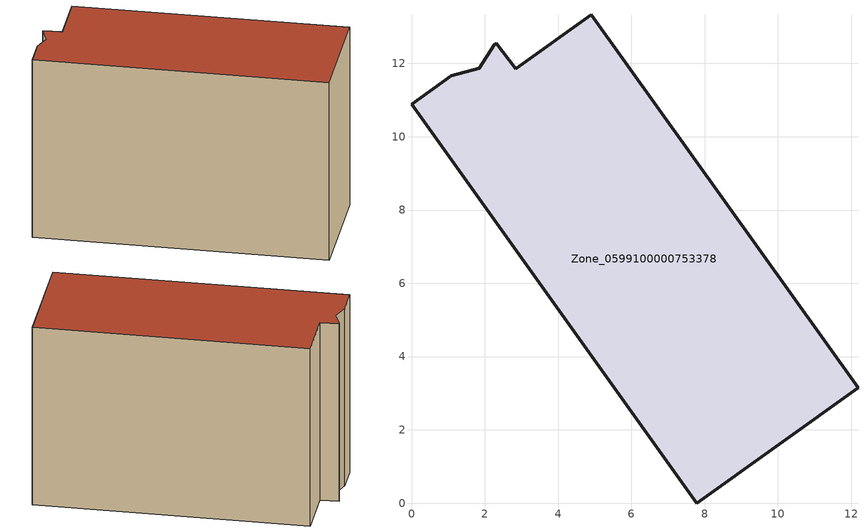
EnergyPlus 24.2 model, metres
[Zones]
Zone_0599100000753378
 floor ground (C_G): 1.09,11.67 1.85,11.87 2.26,12.52 2.31,12.55 2.85,11.85 4.91,13.33 12.19,3.15 7.78,0 0,10.89 z0
 wall outside (C_F): 2.85,11.85 2.31,12.55 2.26,12.52 1.85,11.87 1.09,11.67 0,10.89 7.78,0 12.19,3.15 4.91,13.33 2.85,11.85 z0:8.88
 roof outside (C_R): 1.85,11.87 1.09,11.67 0,10.89 7.78,0 12.19,3.15 4.91,13.33 2.85,11.85 2.31,12.55 2.26,12.52 z8.88
[BUILDING]
Pand.0599100000753378: North Axis=0; Terrain=City; Loads Convergence Tolerance Value=0.04; Temperature Convergence Tolerance Value=0.4; Solar Distribution=FullExterior; Maximum Number of Warmup Days=25; Minimum Number of Warmup Days=1
[Site:Location]
Rotterdam.The.Hague.AP_ZH_NLD Design_Conditions: Latitude=51.96; Longitude=4.45; Time Zone=1; Elevation=-4.5
[SITE:GROUNDTEMPERATURE:BUILDINGSURFACE]
18, 18, 18, 18, 18, 18, 18, 18, 18, 18, 18, 18
[MATERIAL] Thermal Absorptance=0.9; Solar Absorptance=0.7; Visible Absorptance=0.7
Name | Roughness | Thickness | Conductivity | Density | Specific Heat
G.TI.2006-2014 | MediumSmooth | 0.15 | 0.06 | 540 | 1210
F.TI.2006-2014 | Rough | 0.3 | 0.12 | 1920 | 840
R.TI.2006-2014 | MediumRough | 0.2 | 0.08 | 1500 | 1000
[CONSTRUCTION]
C_G: G.TI.2006-2014
C_F: F.TI.2006-2014
C_R: R.TI.2006-2014
[ZONE]
Zone_0599100000753378: Type=1; Multiplier=1; Ceiling Height=Autocalculate; Volume=Autocalculate; Floor Area=autocalculate; Part of Total Floor Area=Yes
[ZONEINFILTRATION:DESIGNFLOWRATE]
Infil_Zone_0599100000753378: Zone or ZoneList or Space or SpaceList=Zone_0599100000753378; Schedule=AlwaysOn; Design Flow Rate Calculation Method=Flow/Area; Flow Rate per Floor Area=0.0015; Constant Term Coefficient=1; Temperature Term Coefficient=0; Velocity Term Coefficient=0; Velocity Squared Term Coefficient=0
[HVACTEMPLATE:ZONE:IDEALLOADSAIRSYSTEM]
Zone_0599100000753378: Maximum Heating Supply Air Temperature=50; Minimum Cooling Supply Air Temperature=13; Maximum Heating Supply Air Humidity Ratio=0.0156; Minimum Cooling Supply Air Humidity Ratio=0.0077; Heating Limit=NoLimit; Cooling Limit=NoLimit; Dehumidification Control Type=ConstantSensibleHeatRatio; Cooling Sensible Heat Ratio=0.7; Dehumidification Setpoint=60; Humidification Control Type=None; Humidification Setpoint=30; Outdoor Air Method=None; Outdoor Air Flow Rate per Person=0.00944; Outdoor Air Flow Rate per Zone Floor Area=0; Outdoor Air Flow Rate per Zone=0; Demand Controlled Ventilation Type=None; Outdoor Air Economizer Type=NoEconomizer; Heat Recovery Type=None; Sensible Heat Recovery Effectiveness=0.7; Latent Heat Recovery Effectiveness=0.65
[ZONECONTROL:THERMOSTAT]
ThermostatControl_Zone_0599100000753378: Zone or ZoneList=Zone_0599100000753378; Control Type Schedule=DualSetpointControlType; Control 1=Thermostat_Zone_0599100000753378; Temperature Difference Between Cutout And Setpoint=0
[THERMOSTATSETPOINT:DUALSETPOINT]
Thermostat_Zone_0599100000753378: Heating Setpoint Temperature Schedule=HeatingSetpoint_Zone_0599100000753378; Cooling Setpoint Temperature Schedule=CoolingSetpoint_Zone_0599100000753378
[SCHEDULE:COMPACT]
HeatingSetpoint_Zone_0599100000753378: Through: 12/31, For: AllDays, Until: 24:00, 21
CoolingSetpoint_Zone_0599100000753378: Through: 12/31, For: AllDays, Until: 24:00, 24
DualSetpointControlType: Through: 12/31, For: AllDays, Until: 24:00, 4
AlwaysOn: Through: 12/31, For: AllDays, Until: 24:00, 1
